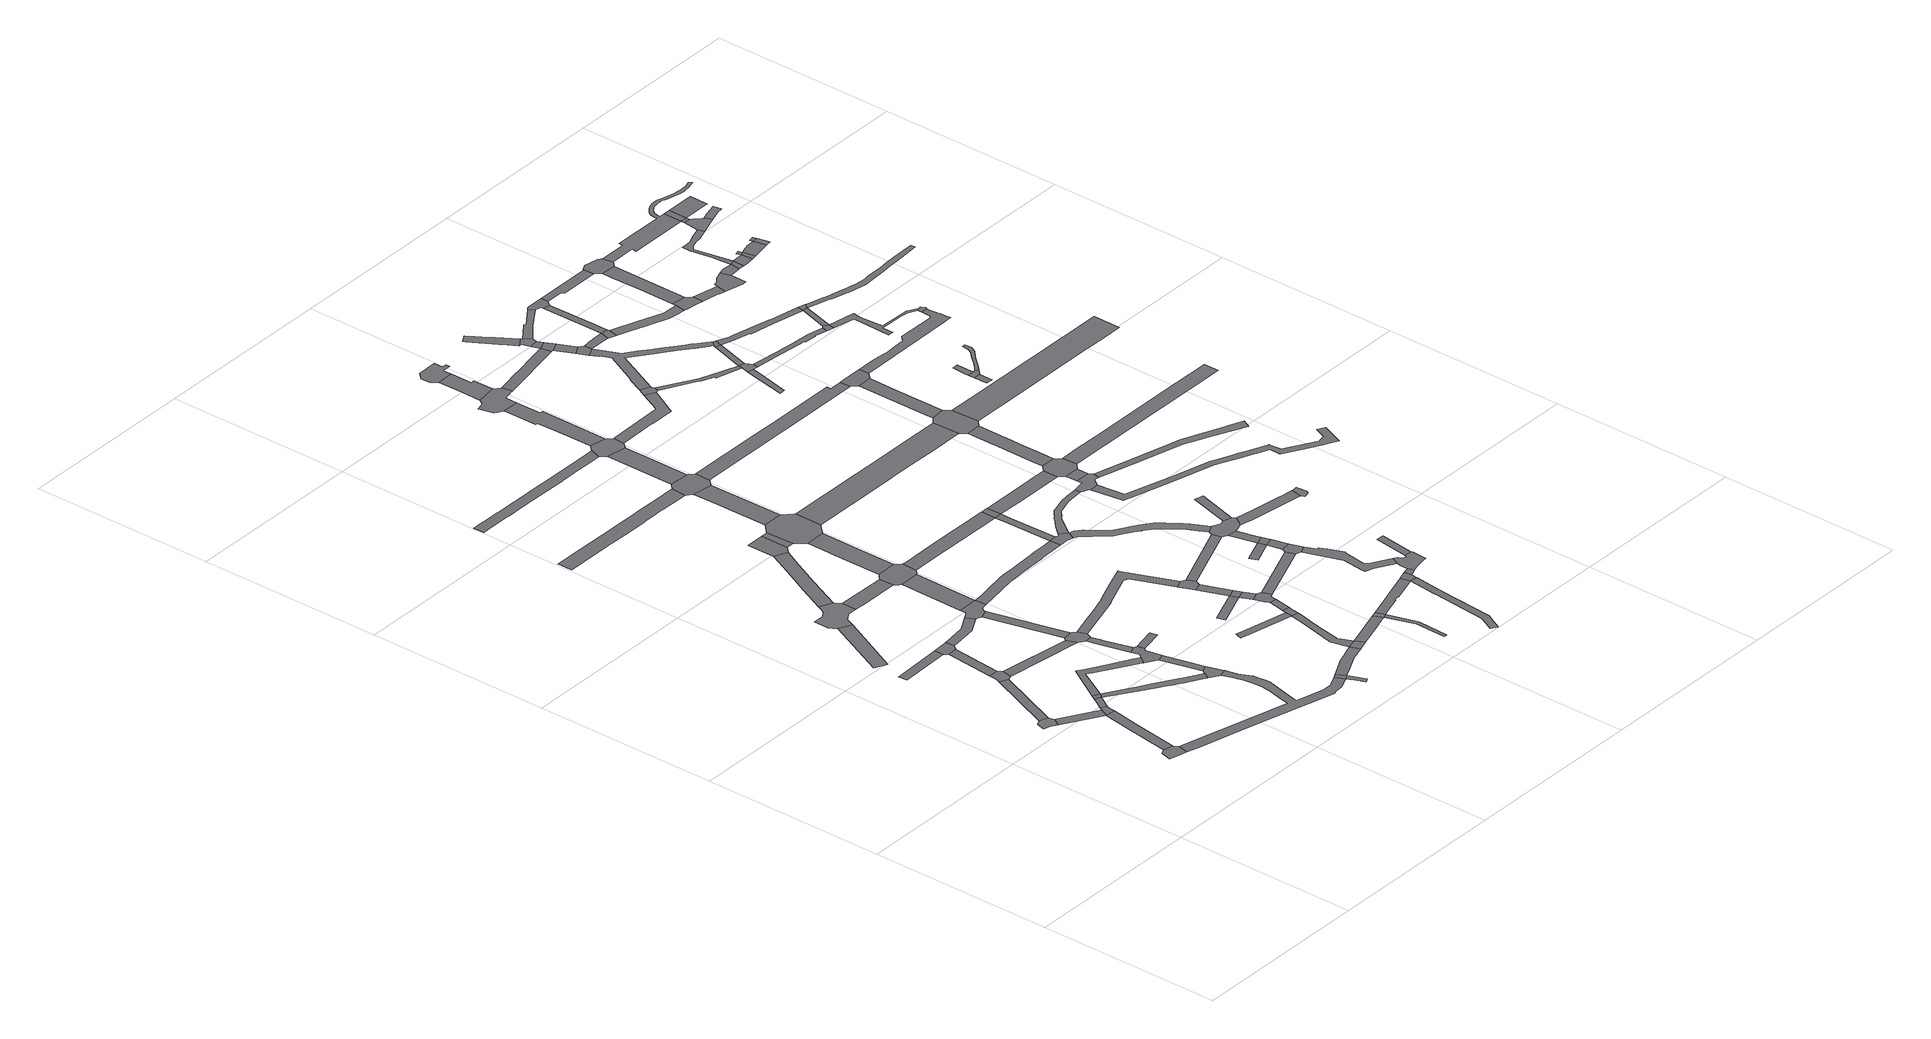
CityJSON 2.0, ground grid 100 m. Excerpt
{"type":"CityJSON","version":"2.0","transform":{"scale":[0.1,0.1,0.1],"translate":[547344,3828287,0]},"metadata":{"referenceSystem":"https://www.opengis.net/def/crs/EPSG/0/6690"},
"CityObjects":{
"road1":{"type":"Road","geometry":[{"type":"MultiSurface","lod":"1","boundaries":[[[0,1,2,3,4,5,6,7]]]}]},
"road2":{"type":"Road","geometry":[{"type":"MultiSurface","lod":"1","boundaries":[[[8,9,10,11,12,13,14]]]}]},
"road3":{"type":"Road","attributes":{"RoadStructureAttribute.sectionType":"1"},"geometry":[{"type":"MultiSurface","lod":"1","boundaries":[[[15,16,0,7,17,18]]]}]},
"road4":{"type":"Road","attributes":{"RoadStructureAttribute.sectionType":"1"},"geometry":[{"type":"MultiSurface","lod":"1","boundaries":[[[19,13,12,20,15,21]]]}]},
"road5":{"type":"Road","attributes":{"RoadStructureAttribute.sectionType":"1"},"geometry":[{"type":"MultiSurface","lod":"1","boundaries":[[[22,8,14,23]]]}]},
"road6":{"type":"Road","geometry":[{"type":"MultiSurface","lod":"1","boundaries":[[[24,21,15,18,25,26]]]}]},
"road7":{"type":"Road","attributes":{"RoadStructureAttribute.sectionType":"1"},"geometry":[{"type":"MultiSurface","lod":"1","boundaries":[[[27,28,29,30]]]}]},
"road8":{"type":"Road","attributes":{"RoadStructureAttribute.sectionType":"1"},"geometry":[{"type":"MultiSurface","lod":"1","boundaries":[[[31,32,24,26,33,34]]]}]},
"road9":{"type":"Road","attributes":{"RoadStructureAttribute.sectionType":"1"},"geometry":[{"type":"MultiSurface","lod":"1","boundaries":[[[35,36,37,38]]]}]},
"road10":{"type":"Road","geometry":[{"type":"MultiSurface","lod":"1","boundaries":[[[39,40,22,23,41,42,43]]]}]},
"road11":{"type":"Road","geometry":[{"type":"MultiSurface","lod":"1","boundaries":[[[44,31,34,45]]]}]},
"road12":{"type":"Road","attributes":{"RoadStructureAttribute.sectionType":"1"},"geometry":[{"type":"MultiSurface","lod":"1","boundaries":[[[46,47,39,43]]]}]},
"road13":{"type":"Road","geometry":[{"type":"MultiSurface","lod":"1","boundaries":[[[48,49,50,27,30,47,46,51]]]}]},
"road14":{"type":"Road","geometry":[{"type":"MultiSurface","lod":"1","boundaries":[[[52,53,54,55,56,57,58,59,60,35,38,61,62,63,64,65,66,67,68,69]]]}]},
"road15":{"type":"Road","attributes":{"RoadStructureAttribute.sectionType":"1"},"geometry":[{"type":"MultiSurface","lod":"1","boundaries":[[[70,71,72,73,74,75,76,77,78,79,45,34,80,81,82,83,84,85,86,87,88,89,90,91]]]}]},
"road16":{"type":"Road","attributes":{"RoadStructureAttribute.sectionType":"1"},"geometry":[{"type":"MultiSurface","lod":"1","boundaries":[[[92,93,94,95,96,97,98,99,100,101,102,103,104,105,106,107,108,109,110,111,112,113,114,115,116,117,118,119,120,121,122,6,5,123,124,125,126,127,128,129,130]]]}]},
"road17":{"type":"Road","attributes":{"RoadStructureAttribute.sectionType":"1"},"geometry":[{"type":"MultiSurface","lod":"1","boundaries":[[[42,41,131,132]]]}]},
"road18":{"type":"Road","attributes":{"RoadStructureAttribute.sectionType":"1"},"geometry":[{"type":"MultiSurface","lod":"1","boundaries":[[[133,134,135,136,137,138,139,140,44,45,141,142,143,144,145,146,147]]]}]},
"road19":{"type":"Road","attributes":{"RoadStructureAttribute.sectionType":"1"},"geometry":[{"type":"MultiSurface","lod":"1","boundaries":[[[148,149,150,48,51,151,152]]]}]},
"road20":{"type":"Road","geometry":[{"type":"MultiSurface","lod":"1","boundaries":[[[153,154,155,156,91,90,108,107]]]}]},
"road21":{"type":"Road","attributes":{"RoadStructureAttribute.sectionType":"1"},"geometry":[{"type":"MultiSurface","lod":"1","boundaries":[[[66,65,157,158,159,160]]]}]},
"road22":{"type":"Road","geometry":[{"type":"MultiSurface","lod":"1","boundaries":[[[161,162,163,147,146,164,165,166,167,168]]]}]},
"road23":{"type":"Road","attributes":{"RoadStructureAttribute.sectionType":"1"},"geometry":[{"type":"MultiSurface","lod":"1","boundaries":[[[169,170,171,52,69,172,173,174]]]}]},
"road24":{"type":"Road","attributes":{"RoadStructureAttribute.sectionType":"1"},"geometry":[{"type":"MultiSurface","lod":"1","boundaries":[[[165,164,156,155]]]}]},
"road25":{"type":"Road","geometry":[{"type":"MultiSurface","lod":"1","boundaries":[[[175,176,177,132,131,178,179,180,181,182,183,184]]]}]},
"road26":{"type":"Road","attributes":{"RoadStructureAttribute.sectionType":"1"},"geometry":[{"type":"MultiSurface","lod":"1","boundaries":[[[185,186,187,180,179,188,189,190,191,162,161]]]}]},
"road27":{"type":"Road","attributes":{"RoadStructureAttribute.sectionType":"1"},"geometry":[{"type":"MultiSurface","lod":"1","boundaries":[[[192,193,194,195,177,176]]]}]},
"road28":{"type":"Road","geometry":[{"type":"MultiSurface","lod":"1","boundaries":[[[196,197,198,148,152,199,200,195,194,201,202,203,204]]]}]},
"road29":{"type":"Road","attributes":{"RoadStructureAttribute.sectionType":"1"},"geometry":[{"type":"MultiSurface","lod":"1","boundaries":[[[205,206,207,208,209,210,211,212,213,214,215,216,217,218,219,220,221,222,223,224,225,226,227,228]]]}]},
"road30":{"type":"Road","geometry":[{"type":"MultiSurface","lod":"1","boundaries":[[[229,230,231,232,233,168,167]]]}]},
"road31":{"type":"Road","attributes":{"RoadStructureAttribute.sectionType":"1"},"geometry":[{"type":"MultiSurface","lod":"1","boundaries":[[[234,235,236,196,204]]]}]},
"road32":{"type":"Road","geometry":[{"type":"MultiSurface","lod":"1","boundaries":[[[237,130,129,238]]]}]},
"road33":{"type":"Road","attributes":{"RoadStructureAttribute.sectionType":"1"},"geometry":[{"type":"MultiSurface","lod":"1","boundaries":[[[239,240,241,242,238,129]]]}]},
"road34":{"type":"Road","geometry":[{"type":"MultiSurface","lod":"1","boundaries":[[[243,244,169,174,245,246]]]}]},
"road35":{"type":"Road","geometry":[{"type":"MultiSurface","lod":"1","boundaries":[[[247,248,249,250,251,160,159,252,253,236,235,254,255,256]]]}]},
"road36":{"type":"Road","attributes":{"RoadStructureAttribute.sectionType":"1"},"geometry":[{"type":"MultiSurface","lod":"1","boundaries":[[[257,258,259,260,261,262,263,264,265,266,267,268,269,270,271,272,273,274,275,276,277,278,279,280,281,282,283,284,285,286,287,288,289]]]}]},
"road37":{"type":"Road","attributes":{"function":"3","RoadStructureAttribute.sectionType":"1"},"geometry":[{"type":"MultiSurface","lod":"1","boundaries":[[[246,245,290,291]]]}]},
"road38":{"type":"Road","attributes":{"RoadStructureAttribute.sectionType":"1"},"geometry":[{"type":"MultiSurface","lod":"1","boundaries":[[[292,293,294,295,296,297,298,299,249,248]]]}]},
"road39":{"type":"Road","attributes":{"RoadStructureAttribute.sectionType":"1"},"geometry":[{"type":"MultiSurface","lod":"1","boundaries":[[[300,301,302,303,304,305,237,238,306,307,308,309,310]]]}]},
"road40":{"type":"Road","attributes":{"RoadStructureAttribute.sectionType":"1"},"geometry":[{"type":"MultiSurface","lod":"1","boundaries":[[[311,312,313,314,315,316,317,318,319,320,321,184,183,322,323,324,325,326,327]]]}]},
"road41":{"type":"Road","geometry":[{"type":"MultiSurface","lod":"1","boundaries":[[[328,329,291,290,330,296,295,331,332,333,334,335,336,337]]]}]},
"road42":{"type":"Road","attributes":{"RoadStructureAttribute.sectionType":"1"},"geometry":[{"type":"MultiSurface","lod":"1","boundaries":[[[338,339,340,341,342,343,344,345,346,347,204,203,348,349,350,351,352,353,354]]]}]},
"road43":{"type":"Road","attributes":{"RoadStructureAttribute.sectionType":"1"},"geometry":[{"type":"MultiSurface","lod":"1","boundaries":[[[355,356,357,358,359,360,361,362,363,364,365]]]}]},
"road44":{"type":"Road","geometry":[{"type":"MultiSurface","lod":"1","boundaries":[[[366,300,310,367]]]}]},
"road45":{"type":"Road","attributes":{"RoadStructureAttribute.sectionType":"1"},"geometry":[{"type":"MultiSurface","lod":"1","boundaries":[[[368,369,328,337,370,371]]]}]},
"road46":{"type":"Road","attributes":{"RoadStructureAttribute.sectionType":"1"},"geometry":[{"type":"MultiSurface","lod":"1","boundaries":[[[364,372,373,374,375,376,300,366,377,378,379,380,381,382,383]]]}]},
"road47":{"type":"Road","geometry":[{"type":"MultiSurface","lod":"1","boundaries":[[[384,385,386,387,388]]]}]},
"road48":{"type":"Road","geometry":[{"type":"MultiSurface","lod":"1","boundaries":[[[389,390,391,392,228,227,393,394,368,371,395,396,397,398,399,400,401]]]}]},
"road49":{"type":"Road","attributes":{"RoadStructureAttribute.sectionType":"1"},"geometry":[{"type":"MultiSurface","lod":"1","boundaries":[[[402,403,404,405,406,407,408,409,256,255,410,411,412,413,414]]]}]},
"road50":{"type":"Road","geometry":[{"type":"MultiSurface","lod":"1","boundaries":[[[415,416,365,364,383,417,418]]]}]},
"road51":{"type":"Road","attributes":{"RoadStructureAttribute.sectionType":"1"},"geometry":[{"type":"MultiSurface","lod":"1","boundaries":[[[419,420,421,422,366,367,423,424,425,426]]]}]},
"road52":{"type":"Road","attributes":{"RoadStructureAttribute.sectionType":"1"},"geometry":[{"type":"MultiSurface","lod":"1","boundaries":[[[427,428,389,401,429,430]]]}]},
"road53":{"type":"Road","geometry":[{"type":"MultiSurface","lod":"1","boundaries":[[[327,326,431,432,433,434]]]}]},
"road54":{"type":"Road","attributes":{"RoadStructureAttribute.sectionType":"1"},"geometry":[{"type":"MultiSurface","lod":"1","boundaries":[[[435,415,418,436,437]]]}]},
"road55":{"type":"Road","attributes":{"RoadStructureAttribute.sectionType":"1"},"geometry":[{"type":"MultiSurface","lod":"1","boundaries":[[[432,431,384,438]]]}]},
"road56":{"type":"Road","geometry":[{"type":"MultiSurface","lod":"1","boundaries":[[[438,384,388,439]]]}]},
"road57":{"type":"Road","attributes":{"RoadStructureAttribute.sectionType":"1"},"geometry":[{"type":"MultiSurface","lod":"1","boundaries":[[[439,388,440,441]]]}]},
"road58":{"type":"Road","geometry":[{"type":"MultiSurface","lod":"1","boundaries":[[[441,440,442,443,444,435,437,445,446,447,448]]]}]},
"road59":{"type":"Road","geometry":[{"type":"MultiSurface","lod":"1","boundaries":[[[449,289,288,427,430,450,451,452]]]}]},
"road60":{"type":"Road","attributes":{"RoadStructureAttribute.sectionType":"1"},"geometry":[{"type":"MultiSurface","lod":"1","boundaries":[[[453,454,455,456,457,458,426]]]}]},
"road61":{"type":"Road","geometry":[{"type":"MultiSurface","lod":"1","boundaries":[[[459,419,426,458]]]}]},
"road62":{"type":"Road","geometry":[{"type":"MultiSurface","lod":"1","boundaries":[[[460,461,462,463,338,354,464,465,466,467]]]}]},
"road63":{"type":"Road","attributes":{"RoadStructureAttribute.sectionType":"1"},"geometry":[{"type":"MultiSurface","lod":"1","boundaries":[[[468,469,470,471,472,473,474,449,452,475,476,477]]]}]},
"road64":{"type":"Road","attributes":{"RoadStructureAttribute.sectionType":"1"},"geometry":[{"type":"MultiSurface","lod":"1","boundaries":[[[413,478,479,338,463,480,481,482]]]}]},
"road65":{"type":"Road","geometry":[{"type":"MultiSurface","lod":"1","boundaries":[[[414,413,482,483]]]}]},
"road66":{"type":"Road","attributes":{"RoadStructureAttribute.sectionType":"1"},"geometry":[{"type":"MultiSurface","lod":"1","boundaries":[[[484,434,433,485]]]}]},
"road67":{"type":"Road","geometry":[{"type":"MultiSurface","lod":"1","boundaries":[[[486,487,488,489,490,491,492,493,494,495,468,477,496,497,498,499,500,501]]]}]},
"road68":{"type":"Road","attributes":{"RoadStructureAttribute.sectionType":"1"},"geometry":[{"type":"MultiSurface","lod":"1","boundaries":[[[502,448,447,503,504,505]]]}]},
"road69":{"type":"Road","attributes":{"RoadStructureAttribute.sectionType":"1"},"geometry":[{"type":"MultiSurface","lod":"1","boundaries":[[[506,507,508,509,510,459,458,511,512,513,514,515,516,517]]]}]},
"road70":{"type":"Road","attributes":{"RoadStructureAttribute.sectionType":"1"},"geometry":[{"type":"MultiSurface","lod":"1","boundaries":[[[518,519,490,489,520,521,522]]]}]},
"road71":{"type":"Road","attributes":{"RoadStructureAttribute.sectionType":"1"},"geometry":[{"type":"MultiSurface","lod":"1","boundaries":[[[517,523,524,525,526,527,528,529,530,531,532,533,534,535,536,537]]]}]},
"road72":{"type":"Road","attributes":{"function":"3","RoadStructureAttribute.sectionType":"1"},"geometry":[{"type":"MultiSurface","lod":"1","boundaries":[[[538,539,540,334,333,541,542,543,544,545,546,547]]]}]},
"road73":{"type":"Road","attributes":{"RoadStructureAttribute.sectionType":"1"},"geometry":[{"type":"MultiSurface","lod":"1","boundaries":[[[548,549,550,551,552,553,554,555,556,557,558,559,560,561,562,563,564,467,466,565,566,567,568,569,570,571,572,573,574,575,576,577,578,579,580]]]}]},
"road74":{"type":"Road","geometry":[{"type":"MultiSurface","lod":"1","boundaries":[[[581,582,583,584,585,586,518,522,587,588,589,590,591]]]}]},
"road75":{"type":"Road","attributes":{"RoadStructureAttribute.sectionType":"1"},"geometry":[{"type":"MultiSurface","lod":"1","boundaries":[[[592,593,594,595,596,597,598,599,600,601,602,603,460,467,604,605,606,607,608,609]]]}]},
"road76":{"type":"Road","attributes":{"RoadStructureAttribute.sectionType":"1"},"geometry":[{"type":"MultiSurface","lod":"1","boundaries":[[[610,611,612,451,450,613,614,615,616,617]]]}]},
"road77":{"type":"Road","geometry":[{"type":"MultiSurface","lod":"1","boundaries":[[[618,619,620,621]]]}]},
"road78":{"type":"Road","attributes":{"RoadStructureAttribute.sectionType":"1"},"geometry":[{"type":"MultiSurface","lod":"1","boundaries":[[[622,623,483,482,624,625,626,627]]]}]},
"road79":{"type":"Road","geometry":[{"type":"MultiSurface","lod":"1","boundaries":[[[628,506,517,537,629,630]]]}]},
"road80":{"type":"Road","geometry":[{"type":"MultiSurface","lod":"1","boundaries":[[[631,632,502,505,633,634]]]}]},
"road81":{"type":"Road","attributes":{"RoadStructureAttribute.sectionType":"1"},"geometry":[{"type":"MultiSurface","lod":"1","boundaries":[[[635,621,632,631]]]}]},
"road82":{"type":"Road","geometry":[{"type":"MultiSurface","lod":"1","boundaries":[[[636,618,621,635]]]}]},
"road83":{"type":"Road","attributes":{"RoadStructureAttribute.sectionType":"1"},"geometry":[{"type":"MultiSurface","lod":"1","boundaries":[[[637,618,636,638,639,640]]]}]},
"road84":{"type":"Road","attributes":{"RoadStructureAttribute.sectionType":"1"},"geometry":[{"type":"MultiSurface","lod":"1","boundaries":[[[641,642,628,630,643,644,645]]]}]},
"road85":{"type":"Road","attributes":{"RoadStructureAttribute.sectionType":"1"},"geometry":[{"type":"MultiSurface","lod":"1","boundaries":[[[646,647,648,649,650,651,652,398,397,653,654,655,656,657,658]]]}]},
"road86":{"type":"Road","attributes":{"RoadStructureAttribute.sectionType":"1"},"geometry":[{"type":"MultiSurface","lod":"1","boundaries":[[[659,660,661,662,663,664,665,666,634,633,667,668,669,670,671,672]]]}]},
"road87":{"type":"Road","geometry":[{"type":"MultiSurface","lod":"1","boundaries":[[[673,580,579,484,485,637,640,674,675,676,677]]]}]},
"road88":{"type":"Road","attributes":{"RoadStructureAttribute.sectionType":"1"},"geometry":[{"type":"MultiSurface","lod":"1","boundaries":[[[678,679,680,681,682,501,500,683]]]}]},
"road89":{"type":"Road","geometry":[{"type":"MultiSurface","lod":"1","boundaries":[[[684,685,686,672,671,687,641,645,688,689,690,691,692,693,694,695,696]]]}]},
"road90":{"type":"Road","geometry":[{"type":"MultiSurface","lod":"1","boundaries":[[[697,610,617,698,699,700]]]}]},
"road91":{"type":"Road","geometry":[{"type":"MultiSurface","lod":"1","boundaries":[[[701,702,703,704,705,592,609,706,707,708,709,710,711,712,713,714,715,716,717]]]}]},
"road92":{"type":"Road","geometry":[{"type":"MultiSurface","lod":"1","boundaries":[[[718,719,677,676]]]}]},
"road93":{"type":"Road","geometry":[{"type":"MultiSurface","lod":"1","boundaries":[[[720,721,722,723,696,695]]]}]},
"road94":{"type":"Road","attributes":{"RoadStructureAttribute.sectionType":"1"},"geometry":[{"type":"MultiSurface","lod":"1","boundaries":[[[724,701,717,725]]]}]},
"road95":{"type":"Road","geometry":[{"type":"MultiSurface","lod":"1","boundaries":[[[726,627,626,724,725,727,728,729]]]}]},
"road96":{"type":"Road","attributes":{"RoadStructureAttribute.sectionType":"1"},"geometry":[{"type":"MultiSurface","lod":"1","boundaries":[[[730,731,732,733,734,735,736,737,738,739,740]]]}]},
"road97":{"type":"Road","attributes":{"RoadStructureAttribute.sectionType":"1"},"geometry":[{"type":"MultiSurface","lod":"1","boundaries":[[[741,742,743,744,675,674,745,746,747,748,749]]]}]},
"road98":{"type":"Road","geometry":[{"type":"MultiSurface","lod":"1","boundaries":[[[740,739,750,751,752,753,754]]]}]},
"road99":{"type":"Road","attributes":{"RoadStructureAttribute.sectionType":"1"},"geometry":[{"type":"MultiSurface","lod":"1","boundaries":[[[752,751,678,755]]]}]},
"road100":{"type":"Road","geometry":[{"type":"MultiSurface","lod":"1","boundaries":[[[755,678,683,756,757]]]}]},
"road101":{"type":"Road","attributes":{"RoadStructureAttribute.sectionType":"1"},"geometry":[{"type":"MultiSurface","lod":"1","boundaries":[[[757,756,758,759]]]}]},
"road102":{"type":"Road","attributes":{"RoadStructureAttribute.sectionType":"1"},"geometry":[{"type":"MultiSurface","lod":"1","boundaries":[[[760,761,762,763,699,698,764,765,766,767,768,769]]]}]},
"road103":{"type":"Road","attributes":{"RoadStructureAttribute.sectionType":"1"},"geometry":[{"type":"MultiSurface","lod":"1","boundaries":[[[770,771,772,773,774,775,776,777,778,779,780,781,726,729]]]}]},
"road104":{"type":"Road","geometry":[{"type":"MultiSurface","lod":"1","boundaries":[[[759,758,782,783,784]]]}]},
"road105":{"type":"Road","geometry":[{"type":"MultiSurface","lod":"1","boundaries":[[[785,786,787,788,789,790,791,792]]]}]},
"road106":{"type":"Road","geometry":[{"type":"MultiSurface","lod":"1","boundaries":[[[793,794,795,796,547,546,797,798,776,775,799,800,801]]]}]},
"road107":{"type":"Road","geometry":[{"type":"MultiSurface","lod":"1","boundaries":[[[802,803,804,805,806,807,808,809,810,811,783,782,812,813,814,815,816,697,700,817,818,819,820,821,822,823,824,825,826,827]]]}]},
"road108":{"type":"Road","attributes":{"RoadStructureAttribute.sectionType":"1"},"geometry":[{"type":"MultiSurface","lod":"1","boundaries":[[[828,829,784,783,830,831,832,833]]]}]},
"road109":{"type":"Road","attributes":{"RoadStructureAttribute.sectionType":"1"},"geometry":[{"type":"MultiSurface","lod":"1","boundaries":[[[834,835,836,837,838,754,753,839,840,841]]]}]},
"road110":{"type":"Road","geometry":[{"type":"MultiSurface","lod":"1","boundaries":[[[842,843,749,748,844,845,846,847,848]]]}]},
"road111":{"type":"Road","geometry":[{"type":"MultiSurface","lod":"1","boundaries":[[[769,768,785,792,849,850,851,852]]]}]},
"road112":{"type":"Road","geometry":[{"type":"MultiSurface","lod":"1","boundaries":[[[853,833,832,854,855]]]}]},
"road113":{"type":"Road","attributes":{"RoadStructureAttribute.sectionType":"1"},"geometry":[{"type":"MultiSurface","lod":"1","boundaries":[[[856,857,858,859,794,793]]]}]},
"road114":{"type":"Road","attributes":{"RoadStructureAttribute.sectionType":"1"},"geometry":[{"type":"MultiSurface","lod":"1","boundaries":[[[860,769,852,861]]]}]},
"road115":{"type":"Road","attributes":{"RoadStructureAttribute.sectionType":"1"},"geometry":[{"type":"MultiSurface","lod":"1","boundaries":[[[862,863,864,865,866,867,868,869,870,871,872,873,874,875,876,877,878,709,708,879,880,881,882,883,884,885,886,887,888,889,890,891,892,893,894,895,896,897,898,899,900,901,902]]]}]},
"road116":{"type":"Road","attributes":{"RoadStructureAttribute.sectionType":"1"},"geometry":[{"type":"MultiSurface","lod":"1","boundaries":[[[903,904,905,833,853,906,907,908]]]}]},
"road117":{"type":"Road","attributes":{"RoadStructureAttribute.sectionType":"1"},"geometry":[{"type":"MultiSurface","lod":"1","boundaries":[[[909,910,911,912,913,914,915,916,917,716,715,918,919,920,921,922,923,924,925,926,927,928,929]]]}]},
"road118":{"type":"Road","geometry":[{"type":"MultiSurface","lod":"1","boundaries":[[[930,931,932,658,657,858,857,933,934,935]]]}]},
"road119":{"type":"Road","geometry":[{"type":"MultiSurface","lod":"1","boundaries":[[[936,937,938,834,841,939,940,903,908,941,942]]]}]},
"road120":{"type":"Road","geometry":[{"type":"MultiSurface","lod":"1","boundaries":[[[827,826,860,861,943]]]}]},
"road121":{"type":"Road","attributes":{"RoadStructureAttribute.sectionType":"1"},"geometry":[{"type":"MultiSurface","lod":"1","boundaries":[[[944,945,946,855,854,947,948,949,950,951,952,953]]]}]},
"road122":{"type":"Road","attributes":{"RoadStructureAttribute.sectionType":"1"},"geometry":[{"type":"MultiSurface","lod":"1","boundaries":[[[954,955,956,957,958,959,960,961,851,850,962,963,964,965,966,967,968]]]}]},
"road123":{"type":"Road","attributes":{"RoadStructureAttribute.sectionType":"1"},"geometry":[{"type":"MultiSurface","lod":"1","boundaries":[[[969,970,971,972,728,727,973,974]]]}]},
"road124":{"type":"Road","attributes":{"RoadStructureAttribute.sectionType":"1"},"geometry":[{"type":"MultiSurface","lod":"1","boundaries":[[[975,976,977,978]]]}]},
"road125":{"type":"Road","attributes":{"RoadStructureAttribute.sectionType":"1"},"geometry":[{"type":"MultiSurface","lod":"1","boundaries":[[[942,941,979,980,981,982,983]]]}]},
"road126":{"type":"Road","attributes":{"RoadStructureAttribute.sectionType":"1"},"geometry":[{"type":"MultiSurface","lod":"1","boundaries":[[[984,985,986,987,988,989,990,943,861,991,992,993,994,995,996,997,998,999]]]}]},
"road127":{"type":"Road","geometry":[{"type":"MultiSurface","lod":"1","boundaries":[[[1000,1001,1002,978,977,1003]]]}]},
"road128":{"type":"Road","geometry":[{"type":"MultiSurface","lod":"1","boundaries":[[[1004,1005,1006,1007,1002,1001]]]}]},
"road129":{"type":"Road","geometry":[{"type":"MultiSurface","lod":"1","boundaries":[[[1008,1009,953,952,1010,1011,1012,1013,1014,1015,1016]]]}]},
"road130":{"type":"Road","geometry":[{"type":"MultiSurface","lod":"1","boundaries":[[[1017,968,967,1018,1019]]]}]},
"road131":{"type":"Road","attributes":{"RoadStructureAttribute.sectionType":"1"},"geometry":[{"type":"MultiSurface","lod":"1","boundaries":[[[1020,1021,1022,1023,1024,1025,1026,1027,1028,1029,1030,1031,1000,1003]]]}]},
"road132":{"type":"Road","attributes":{"RoadStructureAttribute.sectionType":"1"},"geometry":[{"type":"MultiSurface","lod":"1","boundaries":[[[1032,1033,1034,1008,1016,1035]]]}]},
"road133":{"type":"Road","attributes":{"RoadStructureAttribute.sectionType":"1"},"geometry":[{"type":"MultiSurface","lod":"1","boundaries":[[[1036,1037,1038,1039,1040,1041,1042,1043,1044,1045,1046,1047,1048,1049,1050,1051,935,934,1052,1053,1054,1055,1056,1057,1058,1059,1060]]]}]},
"road134":{"type":"Road","attributes":{"function":"3","RoadStructureAttribute.sectionType":"1"},"geometry":[{"type":"MultiSurface","lod":"1","boundaries":[[[1061,1062,801,800,1063,1064,1065,1066,1067]]]}]},
"road135":{"type":"Road","attributes":{"RoadStructureAttribute.sectionType":"1"},"geometry":[{"type":"MultiSurface","lod":"1","boundaries":[[[1068,998,1017,1019]]]}]},
"road136":{"type":"Road","attributes":{"RoadStructureAttribute.sectionType":"1"},"geometry":[{"type":"MultiSurface","lod":"1","boundaries":[[[1069,1015,1014,1070,1071,1072,1073,1074]]]}]},
"road137":{"type":"Road","geometry":[{"type":"MultiSurface","lod":"1","boundaries":[[[1075,1076,1077,983,982,1078,1032,1035,1079,1080,1081,1082,1083,1084,1085,1086]]]}]},
"road138":{"type":"Road","geometry":[{"type":"MultiSurface","lod":"1","boundaries":[[[999,998,1068,1087]]]}]},
"road139":{"type":"Road","attributes":{"RoadStructureAttribute.sectionType":"1"},"geometry":[{"type":"MultiSurface","lod":"1","boundaries":[[[1088,1089,1090,1091,1092,1019,1018,1093,1094,1095,1096,1097,1098,1099,1100,1101,1102]]]}]},
"road140":{"type":"Road","geometry":[{"type":"MultiSurface","lod":"1","boundaries":[[[1103,1104,1105,1106,1074,1073,1107,1108,1109,1110]]]}]},
"road141":{"type":"Road","attributes":{"RoadStructureAttribute.sectionType":"1"},"geometry":[{"type":"MultiSurface","lod":"1","boundaries":[[[1111,1112,1103,1110,1113,1114]]]}]},
"road142":{"type":"Road","geometry":[{"type":"MultiSurface","lod":"1","boundaries":[[[1115,1102,1101,1036,1060,1116,1117,1118,1119,1120]]]}]},
"road143":{"type":"Road","geometry":[{"type":"MultiSurface","lod":"1","boundaries":[[[1121,1114,1113,1122]]]}]},
"road144":{"type":"Road","attributes":{"RoadStructureAttribute.sectionType":"1"},"geometry":[{"type":"MultiSurface","lod":"1","boundaries":[[[1123,1121,1122,1124,1125,1126]]]}]},
"road145":{"type":"Road","attributes":{"RoadStructureAttribute.sectionType":"1"},"geometry":[{"type":"MultiSurface","lod":"1","boundaries":[[[1127,1128,1129,1130,1131,1132,1133,1134,1114,1121,1135,1136,1137,1138,1139]]]}]},
"road146":{"type":"Road","attributes":{"RoadStructureAttribute.sectionType":"1"},"geometry":[{"type":"MultiSurface","lod":"1","boundaries":[[[1140,1126,1125,1141,1142]]]}]},
"road147":{"type":"Road","geometry":[{"type":"MultiSurface","lod":"1","boundaries":[[[1143,1144,1126,1140]]]}]},
"road148":{"type":"Road","attributes":{"RoadStructureAttribute.sectionType":"1"},"geometry":[{"type":"MultiSurface","lod":"1","boundaries":[[[1145,1146,1147,1148,1149,1150,1151,1152,1153,1154,1155,1156,1157,1158,1159,1160,1161,1162,1163,1087,1068,1164,1165,1166,1167,1168,1169,1170,1171,1172,1173,1174]]]}]},
"road149":{"type":"Road","attributes":{"RoadStructureAttribute.sectionType":"1"},"geometry":[{"type":"MultiSurface","lod":"1","boundaries":[[[1175,1176,1177,1140,1142,1178]]]}]},
"road150":{"type":"Road","attributes":{"RoadStructureAttribute.sectionType":"1"},"geometry":[{"type":"MultiSurface","lod":"1","boundaries":[[[1179,1180,1181,1182,1183,1184,1185,1186,1187,1188,1189,1190,1191,1192,1193,1194,1195,1196,1197,1198,1199,1200,1201,1202,1203,1204,1205,1206,1207,1208,1209,1210,1211,1212,1080,1079,1213,1214,1215,1216,1217,1218,1219,1220,1221,1222,1223,1224,1225,1226,1227,1228,1229,1230,1231,1232,1233,1234,1235,1236,1237,1238,1239,1240,1241,1242,1243,1244,1245,1246,1247,1248,1249]]]}]},
"road151":{"type":"Road","attributes":{"RoadStructureAttribute.sectionType":"1"},"geometry":[{"type":"MultiSurface","lod":"1","boundaries":[[[1250,1175,1178,1251]]]}]},
"road152":{"type":"Road","geometry":[{"type":"MultiSurface","lod":"1","boundaries":[[[1252,1253,1175,1250]]]}]},
"road153":{"type":"Road","attributes":{"RoadStructureAttribute.sectionType":"1"},"geometry":[{"type":"MultiSurface","lod":"1","boundaries":[[[1216,1254,1255,1256]]]}]},
"road154":{"type":"Road","geometry":[{"type":"MultiSurface","lod":"1","boundaries":[[[1254,1127,1139,1257,1258,1259,1260,1255]]]}]},
"road155":{"type":"Road","geometry":[{"type":"MultiSurface","lod":"1","boundaries":[[[1217,1216,1256,1261]]]}]},
"road156":{"type":"Road","attributes":{"RoadStructureAttribute.sectionType":"1"},"geometry":[{"type":"MultiSurface","lod":"1","boundaries":[[[1262,1263,1264,1258,1257,1265,1266]]]}]},
"road157":{"type":"Road","attributes":{"RoadStructureAttribute.sectionType":"1"},"geometry":[{"type":"MultiSurface","lod":"1","boundaries":[[[1261,1256,1267,1268]]]}]}
},
"vertices":[
[538,538,0],[510,524,0],[496,468,0],[537,457,0],[567,449,0],[590,443,0],[605,499,0],[589,526,0],
[368,1142,0],[341,1129,0],[329,1082,0],[365,1073,0],[398,1053,0],[424,1097,0],[415,1125,0],
[601,932,0],[578,789,0],[630,780,0],[654,924,0],
[434,1090,0],[409,1047,0],[624,976,0],
[512,1496,0],[558,1477,0],
[634,993,0],[659,956,0],[664,975,0],
[532,1899,0],[254,1886,0],[256,1838,0],[534,1849,0],
[677,1063,0],[657,1030,0],[697,1030,0],[706,1045,0],
[400,2369,0],[238,2024,0],[304,1992,0],[466,2333,0],
[526,1566,0],[521,1518,0],[584,1488,0],[595,1540,0],[575,1561,0],
[692,1088,0],[726,1068,0],
[604,1832,0],[553,1827,0],
[620,1904,0],[619,1904,0],[613,1903,0],[623,1855,0],
[489,2554,0],[479,2531,0],[468,2509,0],[464,2506,0],[435,2486,0],[376,2486,0],[375,2405,0],[388,2386,0],[398,2371,0],[478,2360,0],[489,2383,0],[493,2386,0],[523,2406,0],[578,2406,0],[579,2486,0],[567,2506,0],[558,2520,0],[556,2523,0],
[1067,865,0],[1063,867,0],[1016,895,0],[990,910,0],[982,916,0],[962,927,0],[950,935,0],[883,974,0],[856,990,0],[791,1029,0],[731,1030,0],[815,976,0],[851,953,0],[944,893,0],[962,881,0],[987,866,0],[991,863,0],[1042,830,0],[1046,828,0],[1063,816,0],[1147,768,0],[1169,805,0],
[1459,288,0],[1410,287,0],[1266,326,0],[1253,330,0],[1299,514,0],[1301,519,0],[1301,551,0],[1296,589,0],[1293,616,0],[1285,636,0],[1268,670,0],[1265,676,0],[1261,692,0],[1261,695,0],[1257,711,0],[1246,748,0],[1204,735,0],[1214,710,0],[1222,685,0],[1228,663,0],[1231,655,0],[1238,631,0],[1243,583,0],[1246,523,0],[1244,496,0],[1242,478,0],[1221,388,0],[1211,343,0],[1187,350,0],[1112,370,0],[1068,381,0],[673,421,0],[893,365,0],[1068,320,0],[1414,229,0],[1424,235,0],[1478,238,0],[1544,270,0],[1520,319,0],
[1005,1430,0],[983,1484,0],
[1061,1137,0],[1057,1139,0],[950,1200,0],[866,1249,0],[847,1259,0],[819,1276,0],[809,1281,0],[805,1275,0],[817,1231,0],[845,1214,0],[953,1148,0],[1026,1103,0],[1056,1085,0],[1061,1082,0],[1088,1122,0],
[842,1970,0],[757,1922,0],[638,1906,0],[775,1875,0],[867,1925,0],
[1238,775,0],[1235,784,0],[1218,843,0],[1181,823,0],
[626,2405,0],[627,2405,0],[851,2404,0],[851,2485,0],
[1137,1201,0],[1096,1185,0],[1108,1139,0],[1124,1044,0],[1166,1055,0],[1149,1142,0],[1160,1156,0],[1152,1195,0],
[693,2989,0],[630,2855,0],[558,2703,0],[639,2704,0],[711,2853,0],[762,2958,0],
[1056,1502,0],[1050,1504,0],[998,1501,0],[1034,1412,0],[1040,1409,0],[1078,1411,0],[1079,1414,0],[1083,1424,0],[1091,1442,0],[1075,1490,0],
[1130,1225,0],[1094,1352,0],[1091,1365,0],[1041,1405,0],[1050,1364,0],[1054,1342,0],[1059,1322,0],
[1005,1683,0],[991,1740,0],[944,1929,0],[897,1910,0],
[878,2025,0],[878,2002,0],[877,1990,0],[879,1919,0],[888,1915,0],[943,1935,0],[956,1958,0],[993,1965,0],[988,2025,0],
[755,3721,0],[698,3721,0],[632,3722,0],[585,3722,0],[562,3722,0],[547,3721,0],[464,3722,0],[334,3722,0],[198,3723,0],[176,3723,0],[15,3723,0],[15,3643,0],[133,3642,0],[279,3642,0],[434,3641,0],[548,3641,0],[558,3641,0],[632,3642,0],[635,3642,0],[681,3642,0],[685,3642,0],[754,3641,0],[845,3640,0],[852,3721,0],
[1181,1160,0],[1290,1184,0],[1285,1204,0],[1282,1221,0],[1281,1223,0],
[988,2035,0],[990,2377,0],[880,2375,0],
[1542,329,0],[1571,284,0],
[1562,229,0],[1583,179,0],[1607,191,0],[1587,244,0],
[764,3141,0],[693,3141,0],[794,2990,0],[794,3141,0],
[997,2510,0],[992,2515,0],[881,2513,0],[877,2509,0],[872,2504,0],[871,2384,0],[876,2380,0],[996,2382,0],[1018,2403,0],[1020,2484,0],
[862,4218,0],[672,4217,0],[613,4218,0],[543,4218,0],[456,4219,0],[390,4219,0],[364,4219,0],[241,4219,0],[185,4220,0],[183,4220,0],[83,4220,0],[60,4220,0],[8,4220,0],[8,4161,0],[9,4161,0],[12,4161,0],[75,4161,0],[181,4161,0],[201,4161,0],[287,4161,0],[371,4161,0],[471,4158,0],[552,4159,0],[558,4159,0],[569,4159,0],[580,4159,0],[589,4159,0],[657,4160,0],[688,4161,0],[705,4160,0],[785,4160,0],[851,4159,0],[872,4218,0],
[838,2990,0],[830,3141,0],
[991,2708,0],[991,2838,0],[991,2844,0],[992,2940,0],[881,2936,0],[881,2847,0],[881,2802,0],[881,2707,0],
[1771,428,0],[1746,420,0],[1680,397,0],[1657,389,0],[1647,384,0],[1595,357,0],[1593,295,0],[1612,304,0],[1624,310,0],[1704,350,0],[1787,377,0],
[1604,1666,0],[1600,1674,0],[1585,1668,0],[1488,1629,0],[1436,1608,0],[1378,1585,0],[1347,1572,0],[1342,1570,0],[1268,1548,0],[1195,1526,0],[1176,1520,0],[1364,1525,0],[1370,1527,0],[1553,1602,0],[1581,1590,0],[1667,1373,0],[1713,1391,0],
[880,3192,0],[879,3191,0],[875,2943,0],[996,2944,0],[1040,2990,0],[1042,2990,0],[1044,3142,0],[1040,3145,0],[991,3191,0],[990,3192,0],
[1606,2081,0],[1559,2078,0],[1485,2075,0],[1420,2072,0],[1361,2069,0],[1312,2066,0],[1245,2064,0],[1216,2061,0],[1103,2043,0],[1051,2034,0],[1052,1975,0],[1224,2002,0],[1241,2003,0],[1318,2007,0],[1460,2014,0],[1478,2015,0],[1609,2021,0],
[1810,844,0],[1569,896,0],[1562,898,0],[1525,906,0],[1518,887,0],[1510,868,0],[1513,868,0],[1561,857,0],[1801,805,0],[1806,804,0],[1813,844,0],
[1822,443,0],[1848,396,0],
[878,3615,0],[879,3474,0],[989,3378,0],[989,3601,0],
[1804,795,0],[1804,793,0],[1789,716,0],[1778,668,0],[1746,526,0],[1789,519,0],[1817,659,0],[1818,660,0],[1818,663,0],[1827,716,0],[1842,780,0],[1846,797,0],
[1762,1137,0],[1574,1063,0],[1582,1042,0],[1590,1021,0],[1778,1096,0],
[878,3750,0],[878,3748,0],[874,3744,0],[869,3740,0],[872,3620,0],[873,3619,0],[993,3607,0],[1003,3617,0],[1017,3634,0],[1019,3718,0],[998,3737,0],[994,3741,0],[989,3745,0],
[1472,2484,0],[1456,2484,0],[1442,2484,0],[1427,2484,0],[1380,2484,0],[1237,2484,0],[1047,2483,0],[1033,2483,0],[1023,2403,0],[1048,2404,0],[1237,2404,0],[1600,2403,0],[1600,2484,0],
[1818,868,0],[1814,848,0],[1853,840,0],[1857,860,0],
[2044,513,0],[1986,495,0],[1926,476,0],[1870,458,0],[1918,419,0],[1958,431,0],[2060,463,0],[2068,465,0],
[878,4129,0],[879,3754,0],[988,3967,0],[987,4111,0],
[1701,1289,0],[1748,1308,0],[1759,1333,0],[1740,1380,0],
[1835,955,0],[1858,865,0],[1872,949,0],
[1808,1156,0],
[1824,1114,0],
[1804,1032,0],[1850,1050,0],
[1826,976,0],[1832,963,0],[1834,957,0],[1876,969,0],[1879,986,0],[1894,992,0],[1876,1039,0],
[901,4249,0],[1013,4143,0],[1018,4205,0],[990,4235,0],
[2118,312,0],[2117,145,0],[2125,143,0],[2132,143,0],[2141,315,0],[2090,474,0],
[2075,523,0],
[1676,2091,0],[1664,2078,0],[1653,2083,0],[1646,2082,0],[1662,2023,0],[1673,2019,0],[1691,2012,0],[1713,2057,0],
[882,4747,0],[882,4693,0],[882,4561,0],[897,4560,0],[898,4460,0],[900,4363,0],[900,4280,0],[993,4608,0],[973,4608,0],[973,4747,0],
[1600,2383,0],[1601,2346,0],[1641,2346,0],[1640,2383,0],[1640,2403,0],
[1640,2484,0],
[2119,1533,0],[2132,1484,0],
[1023,4885,0],[1013,4893,0],[999,4905,0],[994,4909,0],[884,4893,0],[860,4863,0],[820,4853,0],[840,4775,0],[862,4760,0],[871,4755,0],[974,4813,0],[997,4818,0],[1002,4819,0],[1024,4824,0],[1040,4827,0],[1029,4882,0],
[2217,1175,0],[1923,1004,0],[1939,1010,0],[2236,1127,0],
[2377,619,0],[2339,607,0],[2273,586,0],[2183,557,0],[2113,535,0],[2090,476,0],[2214,514,0],[2213,518,0],[2245,529,0],[2248,523,0],[2336,551,0],[2390,568,0],
[885,5138,0],[885,4997,0],[993,5019,0],[975,5019,0],[974,5139,0],
[2372,409,0],[2372,402,0],[2347,108,0],[2326,68,0],[2302,22,0],[2337,3,0],[2361,50,0],[2364,54,0],[2384,94,0],[2387,98,0],[2387,101,0],[2412,405,0],[2412,407,0],[2413,410,0],[2430,565,0],
[1942,3141,0],[1573,3141,0],[1488,3141,0],[1489,2992,0],[1569,2992,0],[1713,2992,0],[1872,2992,0],[1954,2992,0],[2057,2992,0],[2054,3141,0],
[2146,1633,0],[2127,1670,0],[2107,1701,0],[2082,1734,0],[2060,1764,0],[2041,1788,0],[2029,1804,0],[1998,1828,0],[1970,1847,0],[1938,1867,0],[1898,1892,0],[1855,1918,0],[1812,1969,0],[1778,2013,0],[1774,2019,0],[1742,2047,0],[1715,2056,0],[1716,2002,0],[1758,1954,0],[1823,1881,0],[1862,1856,0],[1907,1828,0],[1940,1807,0],[1942,1805,0],[1943,1805,0],[1960,1793,0],[1994,1767,0],[2011,1745,0],[2045,1699,0],[2080,1652,0],[2107,1601,0],[2128,1557,0],[2172,1583,0],
[996,5211,0],[995,5258,0],[885,5255,0],[852,5220,0],[856,5170,0],[869,5155,0],[974,5184,0],[980,5187,0],[987,5186,0],[1020,5186,0],[1019,5206,0],
[2019,2268,0],[1956,2262,0],[1902,2254,0],[1857,2241,0],[1822,2231,0],[1797,2211,0],[1777,2194,0],[1775,2193,0],[1772,2191,0],[1747,2165,0],[1718,2138,0],[1693,2110,0],[1787,2161,0],[1798,2169,0],[1835,2201,0],[1917,2227,0],[1989,2233,0],[2022,2236,0],
[1394,4329,0],[1339,4213,0],[1030,4206,0],[1030,4145,0],[1232,4149,0],[1232,4145,0],[1366,4147,0],[1448,4303,0],
[2197,1324,0],[2066,1271,0],[2083,1229,0],[2208,1279,0],
[1952,2484,0],[1950,2484,0],[1795,2402,0],[1983,2402,0],[2055,2402,0],[2055,2484,0],
[2426,635,0],[2430,567,0],[2434,596,0],
[2282,1206,0],[2228,1199,0],[2262,1118,0],[2305,1136,0],
[2258,1293,0],
[2246,1338,0],
[2160,1470,0],[2234,1381,0],[2231,1390,0],[2213,1465,0],
[2463,647,0],[2456,645,0],[2440,599,0],[2469,612,0],[2473,614,0],
[1984,3695,0],[1984,3718,0],[1569,3718,0],[1501,3718,0],[1500,3718,0],[1445,3718,0],[1035,3719,0],[1036,3635,0],[1567,3636,0],[1569,3636,0],[1984,3638,0],[2054,3638,0],[2055,3696,0],
[2476,761,0],[2385,810,0],[2368,837,0],[2387,953,0],[2393,960,0],[2361,1042,0],[2341,1077,0],[2329,1078,0],[2333,919,0],[2319,796,0],[2320,781,0],[2363,767,0],[2465,710,0],[2487,755,0],
[2215,1558,0],[2265,1483,0],[2303,1536,0],[2290,1553,0],[2242,1566,0],
[1407,4956,0],[1295,4934,0],[1219,4919,0],[1138,4905,0],[1091,4895,0],[1418,4900,0],
[2537,711,0],[2519,720,0],[2507,741,0],[2464,689,0],[2510,624,0],[2540,630,0],[2558,633,0],[2567,635,0],[2584,636,0],[2587,699,0],[2587,717,0],[2586,724,0],[2544,724,0],
[1417,4376,0],[1468,4307,0],[1475,4335,0],[1468,4352,0],
[2085,2308,0],[2085,2286,0],[2085,2279,0],[2073,2277,0],[2034,2270,0],[2034,2230,0],[2064,2216,0],[2065,2213,0],[2117,2216,0],[2120,2220,0],[2145,2252,0],[2146,2254,0],[2149,2254,0],[2158,2251,0],[2171,2249,0],[2180,2287,0],[2166,2308,0],
[2352,1773,0],[2304,1786,0],
[2609,910,0],[2610,912,0],[2590,913,0],[2570,914,0],
[2085,2373,0],[2166,2373,0],
[2084,2513,0],[2198,2403,0],[2194,2484,0],[2164,2512,0],
[1389,5114,0],[1345,5182,0],[1329,5205,0],[1292,5263,0],[1268,5301,0],[1226,5274,0],[1234,5260,0],[1313,5129,0],[1334,5094,0],[1361,5048,0],[1411,5081,0],
[2570,1495,0],[2569,1495,0],[2567,1495,0],[2413,1518,0],[2286,1478,0],[2335,1468,0],[2353,1465,0],[2636,1426,0],[2648,1484,0],
[1376,5049,0],[1391,5004,0],[1441,5010,0],[1446,5036,0],[1417,5072,0],
[1455,4979,0],
[1428,4902,0],[1481,4924,0],
[1475,4803,0],[1524,4831,0],
[1804,4172,0],[1772,4184,0],[1742,4196,0],[1669,4223,0],[1632,4219,0],[1657,4201,0],[1724,4174,0],[1722,4165,0],[1863,4126,0],[1866,4150,0],
[2164,2579,0],[2164,2719,0],[2165,2803,0],[2165,2804,0],[2165,2807,0],[2166,2961,0],[2085,2959,0],[2085,2808,0],[2085,2806,0],[2084,2719,0],[2084,2590,0],[2084,2579,0],
[1502,4745,0],[1553,4770,0],[1552,4812,0],
[1854,4087,0],[1844,4047,0],[1806,3856,0],[1806,3853,0],[1821,3853,0],[1836,3853,0],[1880,4043,0],[1889,4079,0],
[2164,3174,0],[2085,3168,0],[2056,3143,0],[2055,3142,0],[2072,2974,0],[2084,2961,0],[2166,2963,0],[2199,2991,0],[2191,3142,0],
[1945,4380,0],[1897,4420,0],[1874,4440,0],[1854,4456,0],[1810,4489,0],[1777,4515,0],[1761,4527,0],[1725,4554,0],[1672,4594,0],[1612,4639,0],[1523,4701,0],[1528,4704,0],[1552,4649,0],[1460,4459,0],[1457,4460,0],[1589,4605,0],[1612,4585,0],[1711,4513,0],[1737,4494,0],[1751,4484,0],[1791,4456,0],[1839,4419,0],[1859,4403,0],[1913,4362,0],[1930,4350,0],[1954,4374,0],
[1676,4822,0],[1592,4819,0],[1565,4771,0],[1623,4772,0],[1671,4771,0],[1686,4819,0],
[1628,5214,0],[1523,5137,0],[1520,5140,0],[1515,5146,0],[1506,5139,0],[1532,5105,0],[1536,5108,0],[1649,5187,0],
[2681,1487,0],[2650,1483,0],[2642,1415,0],[2647,1406,0],[2679,1413,0],[2681,1418,0],[2687,1432,0],
[1891,4079,0],[1915,4076,0],[1919,4107,0],[1902,4144,0],
[1726,4820,0],[1716,4756,0],[1726,4807,0],
[2165,3458,0],[2166,3611,0],[2085,3607,0],[2085,3217,0],
[1927,4339,0],[1956,4329,0],
[3100,1664,0],[3067,1657,0],[3064,1656,0],[3062,1656,0],[2894,1749,0],[2888,1815,0],[2888,1817,0],[2884,1818,0],[2792,1858,0],[2735,1882,0],[2724,1887,0],[2631,1926,0],[2602,1939,0],[2512,1962,0],[2379,1997,0],[2139,2063,0],[2133,2064,0],[2091,2036,0],[2115,2030,0],[2128,2026,0],[2319,1974,0],[2468,1936,0],[2585,1906,0],[2634,1884,0],[2723,1843,0],[2730,1840,0],[2782,1819,0],[2793,1814,0],[2858,1786,0],[2859,1728,0],[2859,1726,0],[2861,1725,0],[2952,1671,0],[2955,1670,0],[2963,1665,0],[3053,1618,0],[3085,1601,0],[3118,1584,0],[3118,1585,0],[3169,1707,0],[3129,1729,0],
[1682,5162,0],[1685,4894,0],[1685,4887,0],[1725,4887,0],[1725,4894,0],[1720,5157,0],
[2899,2065,0],[2876,2074,0],[2758,2123,0],[2692,2151,0],[2665,2162,0],[2646,2167,0],[2477,2210,0],[2337,2244,0],[2183,2286,0],[2229,2235,0],[2420,2184,0],[2634,2129,0],[2635,2129,0],[2671,2114,0],[2783,2066,0],[2810,2053,0],[2826,2046,0],[2881,2022,0],[2924,2002,0],[2951,1989,0],[2973,2035,0],
[2085,3698,0],[2083,3697,0],[2067,3696,0],[2168,3613,0],[2195,3641,0],[2195,3697,0],
[1650,5226,0],[1645,5226,0],[1642,5224,0],[1652,5186,0],[1682,5178,0],[1741,5187,0],[1741,5226,0],
[1968,4368,0],
[2006,4707,0],[1868,4757,0],[1735,4804,0],[1770,4736,0],[1874,4697,0],[1982,4658,0],[2046,4651,0],[2060,4649,0],[2081,4647,0],[2090,4702,0],
[2280,4072,0],[2251,4075,0],[2176,4080,0],[2133,4083,0],[2107,4084,0],[2096,4085,0],[2078,4087,0],[2055,4090,0],[2035,4065,0],[2224,4046,0],[2224,4040,0],[2286,4035,0],[2288,4039,0],[2358,4024,0],[2365,4054,0],
[3124,2485,0],[2945,2485,0],[2437,2485,0],[2306,2485,0],[3236,2402,0],[3235,2485,0],
[2477,3165,0],[2515,3164,0],[2514,3238,0],[2477,3237,0],
[1745,5186,0],[1836,5185,0],[1850,5170,0],[2061,5171,0],[2059,5226,0],
[2367,4268,0],[2268,4287,0],[2265,4291,0],[2133,4319,0],[2053,4337,0],[2042,4339,0],[2036,4341,0],[2031,4307,0],[2037,4305,0],[2117,4285,0],[2119,4281,0],[2252,4255,0],[2348,4237,0],[2415,4221,0],[2425,4219,0],[2429,4255,0],
[2526,3278,0],[2514,3273,0],[2476,3272,0],[2540,3264,0],
[2511,3290,0],[2510,3370,0],[2480,3369,0],[2476,3287,0],
[2090,4725,0],[2090,4714,0],[2087,4646,0],[2107,4644,0],[2141,4639,0],[2156,4637,0],[2194,4630,0],[2197,4688,0],[2170,4717,0],
[2380,4066,0],[2399,4016,0],[2406,4049,0],
[2549,3273,0],[2588,3316,0],[2618,3349,0],[2653,3381,0],[2670,3412,0],[2669,3452,0],[2652,3451,0],[2647,3414,0],[2635,3391,0],[2605,3359,0],[2576,3323,0],[2546,3293,0],
[2089,5142,0],[2089,5084,0],[2090,4912,0],[2169,5136,0],
[2761,3785,0],[2761,3736,0],[2761,3735,0],[2761,3733,0],[2748,3722,0],[2674,3722,0],[2612,3723,0],[2540,3723,0],[2530,3713,0],[2511,3696,0],[2433,3693,0],[2408,3692,0],[2385,3692,0],[2371,3692,0],[2341,3695,0],[2311,3697,0],[2767,3650,0],[2810,3651,0],[2808,3669,0],[2804,3711,0],[2803,3718,0],[2801,3739,0],[2797,3773,0],[2797,3781,0],[2797,3785,0],
[2327,3142,0],[2326,3142,0],[2520,2991,0],[2945,2991,0],[3127,2991,0],[3234,2991,0],[3236,3141,0],
[2456,4220,0],
[2335,4659,0],[2214,4627,0],[2296,4613,0],[2296,4610,0],[2327,4603,0],[2339,4658,0],
[2090,5250,0],[2061,5233,0],[2059,5231,0],[2064,5171,0],[2197,5165,0],[2187,5222,0],[2181,5224,0],[2176,5226,0],[2174,5227,0],[2171,5229,0],[2170,5231,0],[2170,5235,0],
[2471,4245,0],
[2765,3821,0],[2725,3846,0],[2554,3849,0],[2546,3976,0],[2553,4020,0],[2514,3991,0],[2518,3984,0],[2513,3780,0],[2527,3779,0],[2541,3779,0],[2542,3839,0],[2670,3836,0],[2716,3831,0],[2761,3807,0],[2770,3817,0],
[2436,4721,0],[2389,4704,0],[2361,4683,0],[2343,4680,0],[2430,4581,0],[2452,4582,0],[2450,4648,0],[2452,4670,0],
[2478,4733,0],[2452,4727,0],[2520,4676,0],[2525,4728,0],
[2790,3816,0],[2798,3787,0],[2799,3790,0],[2800,3792,0],[2805,3795,0],[2792,3817,0],
[2553,4740,0],[2553,4676,0],
[2598,4744,0],[2569,4676,0],[2624,4682,0],[2617,4742,0],
[2658,5037,0],[2600,5020,0],[2552,4998,0],[2504,4995,0],[2499,4996,0],[2495,4950,0],[2517,4835,0],[2521,4777,0],[2515,4946,0],[2538,4965,0],[2573,4976,0],[2604,4982,0],[2669,5004,0],
[2640,4753,0],[2638,4684,0],[2652,4686,0],
[2632,4773,0],[2610,4769,0],
[3116,4186,0],[3078,4185,0],[3051,4185,0],[3008,4182,0],[2991,4181,0],[2966,4178,0],[2937,4175,0],[2917,4174,0],[2852,4173,0],[2818,4167,0],[2760,4175,0],[2726,4181,0],[2700,4185,0],[2678,4190,0],[2637,4200,0],[2592,4211,0],[2573,4216,0],[2513,4233,0],[2481,4241,0],[2589,4182,0],[2588,4181,0],[2679,4155,0],[2679,4152,0],[2786,4135,0],[2839,4139,0],[2927,4144,0],[2978,4147,0],[3031,4151,0],[3179,4161,0],[3176,4188,0],
[2744,4775,0],[2699,4772,0],[2656,4761,0],[2758,4705,0],
[2939,5324,0],[2927,5320,0],[2914,5317,0],[2897,5316,0],[2891,5315,0],[2877,5315,0],[2861,5316,0],[2841,5318,0],[2834,5320,0],[2815,5324,0],[2772,5336,0],[2758,5339,0],[2741,5342,0],[2728,5343,0],[2714,5343,0],[2702,5342,0],[2690,5339,0],[2679,5336,0],[2669,5332,0],[2661,5327,0],[2651,5321,0],[2640,5311,0],[2637,5308,0],[2629,5299,0],[2624,5291,0],[2620,5283,0],[2618,5275,0],[2617,5265,0],[2617,5245,0],[2337,5245,0],[2337,5222,0],[2214,5222,0],[2199,5222,0],[2192,5222,0],[2338,5168,0],[2336,5141,0],[2338,5141,0],[2668,5142,0],[2668,5245,0],[2640,5245,0],[2639,5260,0],[2640,5265,0],[2641,5273,0],[2644,5281,0],[2647,5287,0],[2653,5294,0],[2659,5301,0],[2668,5308,0],[2676,5313,0],[2684,5317,0],[2695,5321,0],[2705,5323,0],[2714,5324,0],[2727,5325,0],[2737,5325,0],[2740,5325,0],[2750,5323,0],[2764,5318,0],[2778,5313,0],[2797,5306,0],[2817,5302,0],[2837,5298,0],[2852,5296,0],[2857,5296,0],[2877,5296,0],[2896,5297,0],[2910,5298,0],[2923,5301,0],[2938,5305,0],[2961,5312,0],[2949,5328,0],
[2774,4776,0],[2787,4710,0],
[2769,4799,0],[2740,4793,0],
[2667,5125,0],[2704,5121,0],[2705,5142,0],
[2772,5039,0],[2758,5079,0],[2740,5088,0],[2717,5112,0],
[2705,5245,0],
[2861,5108,0],[2829,5100,0],[2793,5091,0],[2835,5060,0],[2868,5065,0],
[2860,5143,0],[2860,5245,0]
]}
